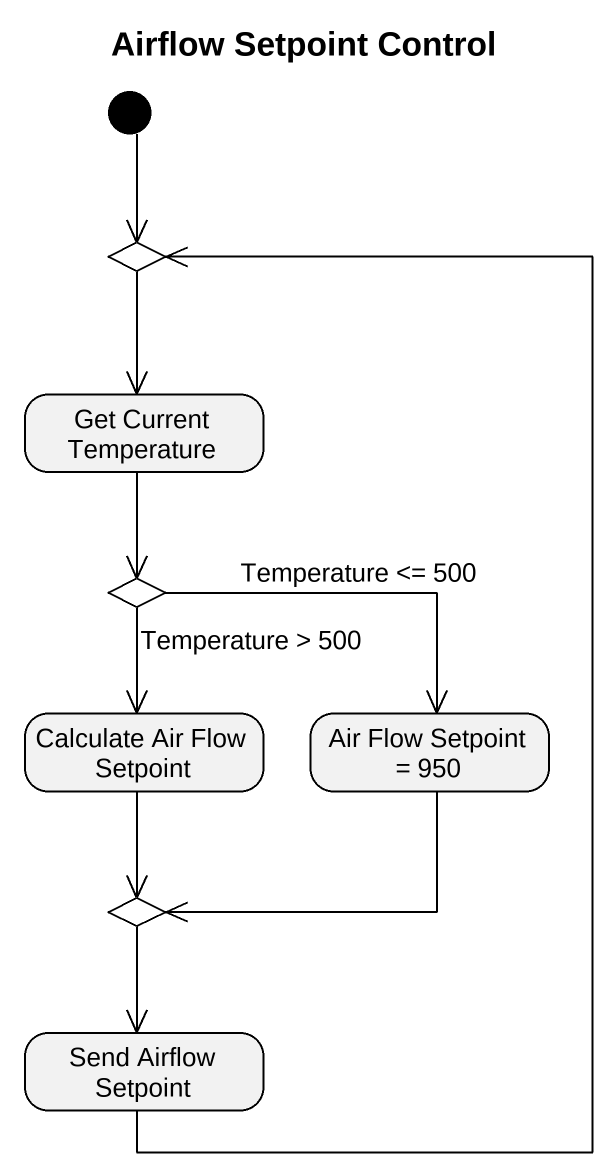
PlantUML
@startuml
title Airflow Setpoint Control
hide empty description
state choice1 <<choice>>
state "Get Current Temperature" as Get_Current_Temperature
state choice2 <<choice>>
state "Calculate Air Flow Setpoint" as Calculate_Air_Flow_Setpoint
state "Air Flow Setpoint = 950" as Air_Flow_Setpoint_950
state choice3 <<choice>>
state "Send Airflow Setpoint" as Send_Airflow_Setpoint
[*] --> choice1
choice1 --> Get_Current_Temperature
Get_Current_Temperature --> choice2
choice2 --> Calculate_Air_Flow_Setpoint : Temperature > 500
choice2 -right-> Air_Flow_Setpoint_950 : Temperature <= 500
Calculate_Air_Flow_Setpoint --> choice3
Air_Flow_Setpoint_950 -left-> choice3
choice3 --> Send_Airflow_Setpoint
Send_Airflow_Setpoint -up-> choice1
@enduml
